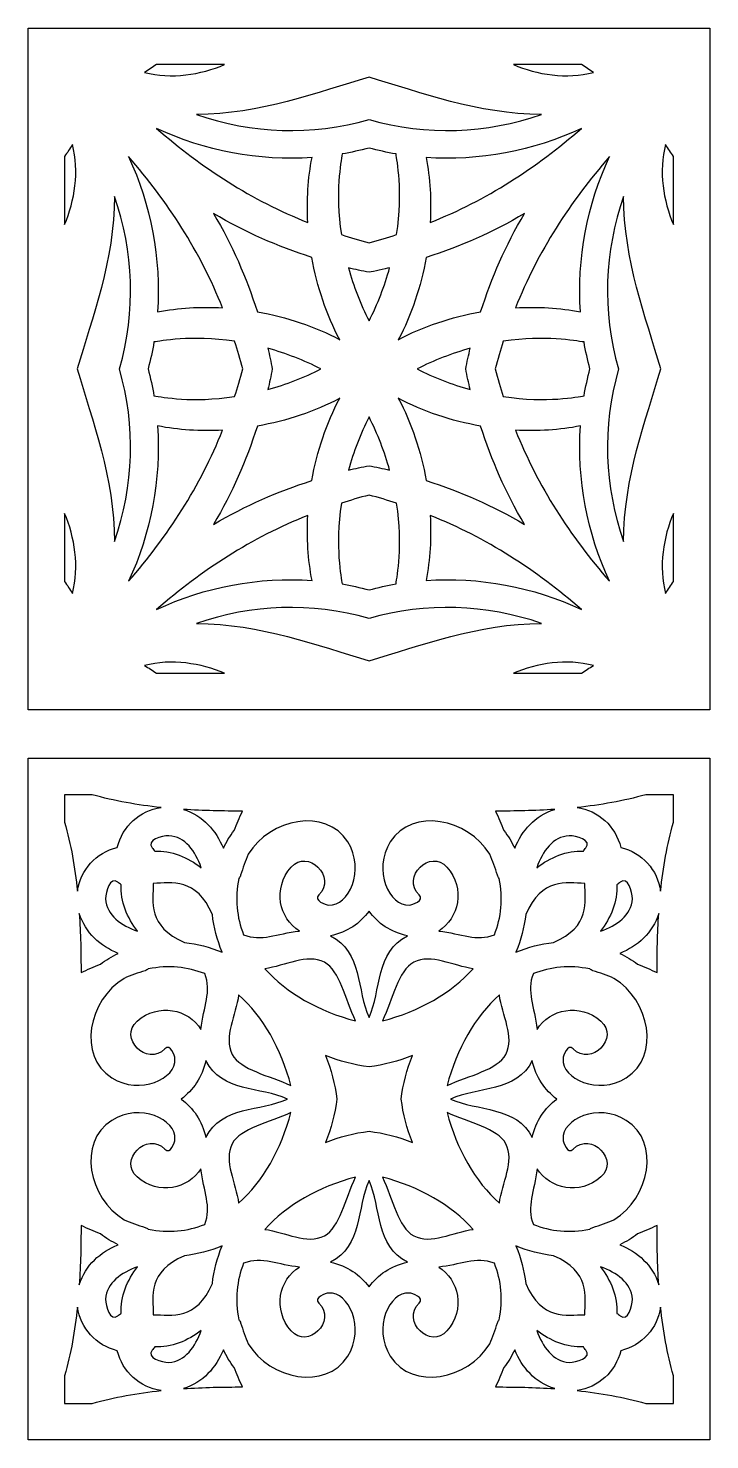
# Model space of a CAD drawing. Header units: millimetres. Extents: x -515 to 516, y -311 to 311.
# Drawn here: x 216 to 516, y -311 to 311 of the extents above; entities that cross this region are included whole.
import ezdxf

# ---------------------------------------------------------------- set-up
doc = ezdxf.new("R2010")
doc.units = ezdxf.units.MM
doc.header["$MEASUREMENT"] = 0
doc.layers.add('layer 1', color=7, linetype='Continuous')

msp = doc.modelspace()

# ---------------------------------------------------------------- linework, layer by layer
at = {"layer": 'layer 1'}
for points, knots in [([(515.6899, 10.8001), (515.6899, 10.8001), (515.6899, 310.8005), (515.6899, 310.8005), (515.6899, 310.8005), (515.6899, 310.8005), (215.7091, 310.8005), (215.7091, 310.8005), (215.7091, 310.8005), (215.7091, 279.0002), (215.7091, 48.98), (215.7091, 10.8001), (215.7091, 10.8001), (215.7091, 10.8001), (515.6899, 10.8001), (515.6899, 10.8001)], [0, 0, 0, 0, 0.2, 0.2, 0.2, 0.2, 0.4, 0.4, 0.4, 0.4, 0.6, 0.6, 0.6, 0.6, 1, 1, 1, 1]), ([(272.1317, 294.8002), (272.1317, 294.8002), (302.1319, 294.8002), (302.1319, 294.8002), (302.1319, 294.8002), (291.7499, 290.3599), (278.6688, 288.1802), (266.888, 291.3602), (266.888, 291.3602), (268.6874, 292.4005), (270.4307, 293.5603), (272.1317, 294.8002)], [0, 0, 0, 0, 0.25, 0.25, 0.25, 0.25, 0.5, 0.5, 0.5, 0.5, 1, 1, 1, 1]), ([(459.2884, 294.8002), (460.9895, 293.5603), (462.7257, 292.4005), (464.5251, 291.3602), (464.5251, 291.3602), (452.6881, 288.1605), (439.5859, 290.3803), (429.2883, 294.8002), (429.2883, 294.8002), (429.2883, 294.8002), (459.2884, 294.8002), (459.2884, 294.8002)], [0, 0, 0, 0, 0.25, 0.25, 0.25, 0.25, 0.5, 0.5, 0.5, 0.5, 1, 1, 1, 1]), ([(441.6665, 272.7802), (417.3458, 264.4999), (391.289, 263.2199), (365.703, 270.6398), (365.703, 270.6398), (340.335, 263.2958), (314.3274, 264.4282), (289.7466, 272.7802), (289.7466, 272.7802), (317.6873, 272.9805), (343.1678, 282.5998), (365.703, 289.2599), (365.703, 289.2599), (388.0696, 282.6399), (413.6696, 272.9805), (441.6665, 272.7802)], [0, 0, 0, 0, 0.2, 0.2, 0.2, 0.2, 0.4, 0.4, 0.4, 0.4, 0.6, 0.6, 0.6, 0.6, 1, 1, 1, 1]), ([(338.7886, 225.2599), (314.1235, 235.0803), (291.9889, 249.3599), (272.209, 266.6803), (272.209, 266.6803), (293.3877, 256.7405), (317.2655, 252.2798), (340.6303, 253.8803), (340.6303, 253.8803), (338.8097, 244.7404), (338.2263, 235.0402), (338.7886, 225.2599)], [0, 0, 0, 0, 0.25, 0.25, 0.25, 0.25, 0.5, 0.5, 0.5, 0.5, 1, 1, 1, 1]), ([(390.7899, 253.8803), (414.1476, 252.2798), (438.0325, 256.7405), (459.2041, 266.6803), (459.2041, 266.6803), (439.4242, 249.3599), (417.2826, 235.0803), (392.6245, 225.2599), (392.6245, 225.2599), (393.1868, 235.0402), (392.6104, 244.7404), (390.7899, 253.8803)], [0, 0, 0, 0, 0.25, 0.25, 0.25, 0.25, 0.5, 0.5, 0.5, 0.5, 1, 1, 1, 1]), ([(231.7074, 254.3801), (232.9515, 256.06), (234.1043, 257.8201), (235.1446, 259.6203), (235.1446, 259.6203), (238.3288, 247.8002), (236.1287, 234.7204), (231.7074, 224.3602), (231.7074, 224.3602), (231.7074, 224.3602), (231.7074, 254.3801), (231.7074, 254.3801)], [0, 0, 0, 0, 0.25, 0.25, 0.25, 0.25, 0.5, 0.5, 0.5, 0.5, 1, 1, 1, 1]), ([(377.8634, 219.9199), (373.9693, 218.6203), (369.8854, 217.3803), (365.703, 216.3203), (365.703, 216.3203), (361.5278, 217.3803), (357.4509, 218.6203), (353.5427, 219.9199), (353.5427, 219.9199), (350.724, 239.0201), (353.367, 251.6802), (353.8309, 255.4401), (353.8309, 255.4401), (357.8305, 256.1198), (361.7878, 256.9998), (365.703, 258.0605), (365.703, 258.0605), (369.6323, 256.9998), (373.5897, 256.1198), (377.5892, 255.4401), (377.5892, 255.4401), (377.9266, 252.7402), (380.7523, 239.4405), (377.8634, 219.9199)], [0, 0, 0, 0, 0.14285714, 0.14285714, 0.14285714, 0.14285714, 0.28571429, 0.28571429, 0.28571429, 0.28571429, 0.42857143, 0.42857143, 0.42857143, 0.42857143, 0.57142857, 0.57142857, 0.57142857, 0.57142857, 0.71428571, 0.71428571, 0.71428571, 0.71428571, 1, 1, 1, 1]), ([(499.7058, 224.3602), (495.2704, 234.7802), (493.0843, 247.8002), (496.2685, 259.6203), (496.2685, 259.6203), (497.3088, 257.8201), (498.4686, 256.06), (499.7058, 254.3801), (499.7058, 254.3801), (499.7058, 254.3801), (499.7058, 224.3602), (499.7058, 224.3602)], [0, 0, 0, 0, 0.25, 0.25, 0.25, 0.25, 0.5, 0.5, 0.5, 0.5, 1, 1, 1, 1]), ([(301.2322, 187.7204), (291.4687, 188.2602), (281.7686, 187.7), (272.6308, 185.8801), (272.6308, 185.8801), (274.2264, 209.2399), (269.7699, 233.1002), (259.8238, 254.3), (259.8238, 254.3), (277.1294, 234.5201), (291.4055, 212.3805), (301.2322, 187.7204)], [0, 0, 0, 0, 0.25, 0.25, 0.25, 0.25, 0.5, 0.5, 0.5, 0.5, 1, 1, 1, 1]), ([(458.7894, 185.8801), (449.6445, 187.7), (439.9514, 188.2602), (430.1669, 187.7204), (430.1669, 187.7204), (440.0076, 212.3805), (454.2697, 234.5201), (471.5894, 254.3), (471.5894, 254.3), (461.6502, 233.1002), (457.1867, 209.2399), (458.7894, 185.8801)], [0, 0, 0, 0, 0.25, 0.25, 0.25, 0.25, 0.5, 0.5, 0.5, 0.5, 1, 1, 1, 1]), ([(237.2463, 160.8003), (243.8888, 183.2801), (253.5257, 208.7605), (253.7295, 236.7603), (253.7295, 236.7603), (262.0098, 212.4199), (263.2891, 186.3806), (255.8453, 160.8003), (255.8453, 160.8003), (263.2047, 135.4998), (262.1012, 109.4668), (253.7295, 84.8207), (253.7295, 84.8207), (253.5257, 112.7607), (243.9028, 138.22), (237.2463, 160.8003)], [0, 0, 0, 0, 0.2, 0.2, 0.2, 0.2, 0.4, 0.4, 0.4, 0.4, 0.6, 0.6, 0.6, 0.6, 1, 1, 1, 1]), ([(477.6906, 84.8207), (469.4103, 109.1604), (468.131, 135.2003), (475.5678, 160.8003), (475.5678, 160.8003), (468.11, 186.4544), (469.4385, 212.5211), (477.6906, 236.7603), (477.6906, 236.7603), (477.8874, 208.8203), (487.5032, 183.3602), (494.1668, 160.8003), (494.1668, 160.8003), (487.5243, 138.3002), (477.8874, 112.8204), (477.6906, 84.8207)], [0, 0, 0, 0, 0.2, 0.2, 0.2, 0.2, 0.4, 0.4, 0.4, 0.4, 0.6, 0.6, 0.6, 0.6, 1, 1, 1, 1]), ([(340.5459, 209.9204), (342.8304, 197.0599), (346.9846, 184.6001), (352.8117, 173.6804), (352.8117, 173.6804), (341.9096, 179.5202), (329.4259, 183.68), (316.5697, 185.9399), (316.5697, 185.9399), (311.5298, 201.38), (305.7448, 215.0003), (297.2045, 229.2806), (297.2045, 229.2806), (311.6493, 220.6601), (325.2646, 214.9201), (340.5459, 209.9204)], [0, 0, 0, 0, 0.2, 0.2, 0.2, 0.2, 0.4, 0.4, 0.4, 0.4, 0.6, 0.6, 0.6, 0.6, 1, 1, 1, 1]), ([(390.8672, 209.9204), (406.2258, 214.9405), (419.8482, 220.7199), (434.2086, 229.2806), (434.2086, 229.2806), (425.605, 214.8998), (419.8482, 201.2802), (414.8505, 185.9399), (414.8505, 185.9399), (401.9872, 183.68), (389.5106, 179.5202), (378.6085, 173.6804), (378.6085, 173.6804), (384.4286, 184.6001), (388.5898, 197.0599), (390.8672, 209.9204)], [0, 0, 0, 0, 0.2, 0.2, 0.2, 0.2, 0.4, 0.4, 0.4, 0.4, 0.6, 0.6, 0.6, 0.6, 1, 1, 1, 1]), ([(365.703, 181.9403), (361.9073, 189.3602), (358.8497, 197.2399), (356.6285, 205.3198), (356.6285, 205.3198), (359.6088, 204.6), (362.6454, 203.9604), (365.703, 203.4002), (365.703, 203.4002), (367.8399, 203.7284), (372.6126, 204.7975), (374.7846, 205.3198), (374.7846, 205.3198), (372.5705, 197.2399), (369.5058, 189.3602), (365.703, 181.9403)], [0, 0, 0, 0, 0.2, 0.2, 0.2, 0.2, 0.4, 0.4, 0.4, 0.4, 0.6, 0.6, 0.6, 0.6, 1, 1, 1, 1]), ([(310.1872, 160.8003), (309.1258, 156.6201), (307.8676, 152.52), (306.5673, 148.64), (306.5673, 148.64), (287.5676, 145.8199), (274.9855, 148.42), (271.0633, 148.9204), (271.0633, 148.9204), (270.3885, 152.9207), (269.5098, 156.8802), (268.4485, 160.8003), (268.4485, 160.8003), (269.5098, 164.7204), (270.3885, 168.6799), (271.0633, 172.6802), (271.0633, 172.6802), (273.8468, 173.0197), (287.1107, 175.8405), (306.5673, 172.96), (306.5673, 172.96), (307.8676, 169.0602), (309.1258, 164.9601), (310.1872, 160.8003)], [0, 0, 0, 0, 0.14285714, 0.14285714, 0.14285714, 0.14285714, 0.28571429, 0.28571429, 0.28571429, 0.28571429, 0.42857143, 0.42857143, 0.42857143, 0.42857143, 0.57142857, 0.57142857, 0.57142857, 0.57142857, 0.71428571, 0.71428571, 0.71428571, 0.71428571, 1, 1, 1, 1]), ([(421.2259, 160.8003), (422.2873, 164.9601), (423.5455, 169.0602), (424.8248, 172.96), (424.8248, 172.96), (443.6909, 175.74), (456.1113, 173.2003), (460.3428, 172.6802), (460.3428, 172.6802), (461.0246, 168.6799), (461.9103, 164.7204), (462.9647, 160.8003), (462.9647, 160.8003), (461.9103, 156.8802), (461.0246, 152.9207), (460.3428, 148.9204), (460.3428, 148.9204), (457.5452, 148.5598), (444.2884, 145.7602), (424.8248, 148.64), (424.8248, 148.64), (423.5455, 152.52), (422.2873, 156.6201), (421.2259, 160.8003)], [0, 0, 0, 0, 0.14285714, 0.14285714, 0.14285714, 0.14285714, 0.28571429, 0.28571429, 0.28571429, 0.28571429, 0.42857143, 0.42857143, 0.42857143, 0.42857143, 0.57142857, 0.57142857, 0.57142857, 0.57142857, 0.71428571, 0.71428571, 0.71428571, 0.71428571, 1, 1, 1, 1]), ([(321.1667, 169.8805), (329.2712, 167.66), (337.1298, 164.6002), (344.5665, 160.8003), (344.5665, 160.8003), (337.1298, 156.9997), (329.2712, 153.9202), (321.1667, 151.7004), (321.1667, 151.7004), (321.8907, 154.7005), (322.5444, 157.7406), (323.1067, 160.8003), (323.1067, 160.8003), (322.5444, 163.8601), (321.8907, 166.9002), (321.1667, 169.8805)], [0, 0, 0, 0, 0.2, 0.2, 0.2, 0.2, 0.4, 0.4, 0.4, 0.4, 0.6, 0.6, 0.6, 0.6, 1, 1, 1, 1]), ([(410.2464, 151.7004), (402.1489, 153.9202), (394.2693, 156.9997), (386.8466, 160.8003), (386.8466, 160.8003), (394.2904, 164.6002), (402.1489, 167.66), (410.2464, 169.8805), (410.2464, 169.8805), (409.5295, 166.9002), (408.8687, 163.8601), (408.3064, 160.8003), (408.3064, 160.8003), (408.8687, 157.7406), (409.5295, 154.7005), (410.2464, 151.7004)], [0, 0, 0, 0, 0.2, 0.2, 0.2, 0.2, 0.4, 0.4, 0.4, 0.4, 0.6, 0.6, 0.6, 0.6, 1, 1, 1, 1]), ([(340.5459, 111.6599), (325.2436, 106.6601), (311.6493, 100.9201), (297.2045, 92.3004), (297.2045, 92.3004), (305.7097, 106.5399), (311.5087, 120.1201), (316.5697, 135.6404), (316.5697, 135.6404), (329.4259, 137.9002), (341.9096, 142.0804), (352.8117, 147.9005), (352.8117, 147.9005), (346.9846, 136.9998), (342.8304, 124.5203), (340.5459, 111.6599)], [0, 0, 0, 0, 0.2, 0.2, 0.2, 0.2, 0.4, 0.4, 0.4, 0.4, 0.6, 0.6, 0.6, 0.6, 1, 1, 1, 1]), ([(390.8672, 111.6599), (388.5898, 124.5203), (384.4286, 136.9998), (378.6085, 147.9005), (378.6085, 147.9005), (389.5106, 142.0804), (401.9872, 137.9199), (414.8505, 135.6404), (414.8505, 135.6404), (419.8271, 120.3401), (425.5839, 106.7206), (434.2086, 92.3004), (434.2086, 92.3004), (419.8271, 100.8801), (406.2258, 106.6404), (390.8672, 111.6599)], [0, 0, 0, 0, 0.2, 0.2, 0.2, 0.2, 0.4, 0.4, 0.4, 0.4, 0.6, 0.6, 0.6, 0.6, 1, 1, 1, 1]), ([(374.7846, 116.2604), (371.8113, 116.9802), (368.7677, 117.6403), (365.703, 118.1801), (365.703, 118.1801), (362.6454, 117.6403), (359.6088, 116.9802), (356.6285, 116.2604), (356.6285, 116.2604), (358.8497, 124.3404), (361.9073, 132.22), (365.703, 139.6603), (365.703, 139.6603), (369.5058, 132.22), (372.5705, 124.3404), (374.7846, 116.2604)], [0, 0, 0, 0, 0.2, 0.2, 0.2, 0.2, 0.4, 0.4, 0.4, 0.4, 0.6, 0.6, 0.6, 0.6, 1, 1, 1, 1]), ([(272.6308, 135.7205), (281.7686, 133.9007), (291.4687, 133.3201), (301.2462, 133.8606), (301.2462, 133.8606), (291.4055, 109.2004), (277.1294, 87.0602), (259.8238, 67.3007), (259.8238, 67.3007), (269.7699, 88.48), (274.2264, 112.36), (272.6308, 135.7205)], [0, 0, 0, 0, 0.25, 0.25, 0.25, 0.25, 0.5, 0.5, 0.5, 0.5, 1, 1, 1, 1]), ([(430.1669, 133.8606), (439.9514, 133.3201), (449.6445, 133.9007), (458.7894, 135.7205), (458.7894, 135.7205), (457.1867, 112.36), (461.6502, 88.48), (471.5894, 67.3007), (471.5894, 67.3007), (454.2697, 87.0602), (440.0076, 109.2004), (430.1669, 133.8606)], [0, 0, 0, 0, 0.25, 0.25, 0.25, 0.25, 0.5, 0.5, 0.5, 0.5, 1, 1, 1, 1]), ([(353.5427, 101.6603), (357.4509, 102.96), (361.5278, 104.2203), (365.703, 105.2606), (365.703, 105.2606), (369.8854, 104.2203), (373.9693, 102.96), (377.8634, 101.6603), (377.8634, 101.6603), (380.6891, 82.5805), (378.0461, 69.9007), (377.5892, 66.1402), (377.5892, 66.1402), (373.5897, 65.4605), (369.6323, 64.5804), (365.703, 63.5401), (365.703, 63.5401), (361.7878, 64.5804), (357.8305, 65.4605), (353.8309, 66.1402), (353.8309, 66.1402), (353.4865, 68.8801), (350.6678, 82.1602), (353.5427, 101.6603)], [0, 0, 0, 0, 0.14285714, 0.14285714, 0.14285714, 0.14285714, 0.28571429, 0.28571429, 0.28571429, 0.28571429, 0.42857143, 0.42857143, 0.42857143, 0.42857143, 0.57142857, 0.57142857, 0.57142857, 0.57142857, 0.71428571, 0.71428571, 0.71428571, 0.71428571, 1, 1, 1, 1]), ([(235.1446, 61.9607), (234.1043, 63.7601), (232.9515, 65.5202), (231.7074, 67.2205), (231.7074, 67.2205), (231.7074, 67.2205), (231.7074, 97.22), (231.7074, 97.22), (231.7074, 97.22), (236.1498, 86.8205), (238.3288, 73.7801), (235.1446, 61.9607)], [0, 0, 0, 0, 0.25, 0.25, 0.25, 0.25, 0.5, 0.5, 0.5, 0.5, 1, 1, 1, 1]), ([(340.6303, 67.7203), (317.2655, 69.3004), (293.3877, 64.8602), (272.209, 54.9006), (272.209, 54.9006), (291.9889, 72.2203), (314.1235, 86.5006), (338.7886, 96.3203), (338.7886, 96.3203), (338.2263, 86.5604), (338.8097, 76.8602), (340.6303, 67.7203)], [0, 0, 0, 0, 0.25, 0.25, 0.25, 0.25, 0.5, 0.5, 0.5, 0.5, 1, 1, 1, 1]), ([(392.6245, 96.3203), (417.2826, 86.5006), (439.4242, 72.2203), (459.2041, 54.9006), (459.2041, 54.9006), (438.0325, 64.8602), (414.1476, 69.3004), (390.7899, 67.7203), (390.7899, 67.7203), (392.6104, 76.8602), (393.1868, 86.5604), (392.6245, 96.3203)], [0, 0, 0, 0, 0.25, 0.25, 0.25, 0.25, 0.5, 0.5, 0.5, 0.5, 1, 1, 1, 1]), ([(499.7058, 67.2205), (498.4686, 65.5202), (497.3088, 63.7601), (496.2685, 61.9607), (496.2685, 61.9607), (493.0843, 73.8202), (495.3055, 86.9006), (499.7058, 97.22), (499.7058, 97.22), (499.7058, 97.22), (499.7058, 67.2205), (499.7058, 67.2205)], [0, 0, 0, 0, 0.25, 0.25, 0.25, 0.25, 0.5, 0.5, 0.5, 0.5, 1, 1, 1, 1]), ([(289.7466, 48.8008), (314.0673, 57.0804), (340.1242, 58.3604), (365.703, 50.9404), (365.703, 50.9404), (391.0781, 58.2852), (417.0857, 57.1521), (441.6665, 48.8008), (441.6665, 48.8008), (413.7258, 48.6201), (388.2664, 39.0001), (365.703, 32.3401), (365.703, 32.3401), (343.3505, 38.9404), (317.7435, 48.6201), (289.7466, 48.8008)], [0, 0, 0, 0, 0.2, 0.2, 0.2, 0.2, 0.4, 0.4, 0.4, 0.4, 0.6, 0.6, 0.6, 0.6, 1, 1, 1, 1]), ([(272.1317, 26.8004), (270.4307, 28.0404), (268.6874, 29.1805), (266.888, 30.2201), (266.888, 30.2201), (278.732, 33.4204), (291.8061, 31.2006), (302.1319, 26.8004), (302.1319, 26.8004), (302.1319, 26.8004), (272.1317, 26.8004), (272.1317, 26.8004)], [0, 0, 0, 0, 0.25, 0.25, 0.25, 0.25, 0.5, 0.5, 0.5, 0.5, 1, 1, 1, 1]), ([(459.2884, 26.8004), (459.2884, 26.8004), (429.2883, 26.8004), (429.2883, 26.8004), (429.2883, 26.8004), (439.6632, 31.2203), (452.6881, 33.4204), (464.5251, 30.2201), (464.5251, 30.2201), (462.7257, 29.1805), (460.9895, 28.0404), (459.2884, 26.8004)], [0, 0, 0, 0, 0.25, 0.25, 0.25, 0.25, 0.5, 0.5, 0.5, 0.5, 1, 1, 1, 1]), ([(515.6899, -310.6209), (515.6899, -310.6209), (515.6899, -10.6204), (515.6899, -10.6204), (515.6899, -10.6204), (515.6899, -10.6204), (215.7091, -10.6204), (215.7091, -10.6204), (215.7091, -10.6204), (215.7091, -40.9446), (215.7091, -280.2925), (215.7091, -310.6209), (215.7091, -310.6209), (215.7091, -310.6209), (515.6899, -310.6209), (515.6899, -310.6209)], [0, 0, 0, 0, 0.2, 0.2, 0.2, 0.2, 0.4, 0.4, 0.4, 0.4, 0.6, 0.6, 0.6, 0.6, 1, 1, 1, 1]), ([(231.7074, -26.6207), (231.7074, -26.6207), (243.8677, -26.6207), (243.8677, -26.6207), (243.8677, -26.6207), (253.6452, -29.4204), (263.8725, -31.2002), (274.1491, -32.2602), (274.1491, -32.2602), (264.9269, -33.5402), (257.0894, -40.5201), (254.9104, -49.8196), (254.9104, -49.8196), (245.6109, -52), (238.6451, -59.8416), (237.3728, -69.0385), (237.3728, -69.0385), (236.2903, -58.7802), (234.512, -48.5599), (231.7074, -38.7804), (231.7074, -38.7804), (231.7074, -38.7804), (231.7074, -26.6207), (231.7074, -26.6207)], [0, 0, 0, 0, 0.14285714, 0.14285714, 0.14285714, 0.14285714, 0.28571429, 0.28571429, 0.28571429, 0.28571429, 0.42857143, 0.42857143, 0.42857143, 0.42857143, 0.57142857, 0.57142857, 0.57142857, 0.57142857, 0.71428571, 0.71428571, 0.71428571, 0.71428571, 1, 1, 1, 1]), ([(499.7058, -38.7804), (496.9082, -48.5599), (495.1298, -58.7802), (494.0473, -69.0603), (494.0473, -69.0603), (492.7891, -59.8416), (485.8092, -52), (476.5097, -49.8196), (476.5097, -49.8196), (474.3237, -40.5201), (466.4862, -33.5402), (457.2711, -32.2602), (457.2711, -32.2602), (467.5476, -31.2002), (477.7679, -29.4204), (487.5454, -26.6207), (487.5454, -26.6207), (487.5454, -26.6207), (499.7058, -26.6207), (499.7058, -26.6207), (499.7058, -26.6207), (499.7058, -26.6207), (499.7058, -38.7804), (499.7058, -38.7804)], [0, 0, 0, 0, 0.14285714, 0.14285714, 0.14285714, 0.14285714, 0.28571429, 0.28571429, 0.28571429, 0.28571429, 0.42857143, 0.42857143, 0.42857143, 0.42857143, 0.57142857, 0.57142857, 0.57142857, 0.57142857, 0.71428571, 0.71428571, 0.71428571, 0.71428571, 1, 1, 1, 1]), ([(310.0256, -33.8607), (308.7322, -36.6808), (307.467, -39.5205), (306.3072, -42.4003), (306.3072, -42.4003), (304.4866, -44.7994), (302.9473, -47.3397), (301.5906, -50.2216), (301.5906, -50.2216), (298.3291, -42.3406), (292.6918, -35.8401), (283.9898, -33.1001), (283.9898, -33.1001), (292.8324, -33.7004), (301.6117, -33.8607), (310.0256, -33.8607)], [0, 0, 0, 0, 0.2, 0.2, 0.2, 0.2, 0.4, 0.4, 0.4, 0.4, 0.6, 0.6, 0.6, 0.6, 1, 1, 1, 1]), ([(356.3262, -47.3819), (364.2269, -59.8592), (356.7269, -75.8195), (348.0319, -75.2192), (348.0319, -75.2192), (346.5909, -75.1208), (341.1504, -73.2616), (343.6457, -70.7606), (343.6457, -70.7606), (351.5886, -62.8403), (338.6902, -50.2216), (331.4292, -58.5399), (331.4292, -58.5399), (323.17, -67.9806), (326.1855, -81.1215), (335.0492, -86.6387), (335.0492, -86.6387), (324.9905, -87.757), (318.3832, -91.4578), (310.5106, -88.3003), (310.5106, -88.3003), (307.5091, -80.7019), (306.6094, -72.3408), (308.43, -63.4616), (308.43, -63.4616), (308.7674, -63.0596), (309.0485, -62.6006), (309.2102, -62.0607), (309.2102, -62.0607), (310.1451, -58.9391), (311.3049, -55.859), (312.5701, -52.8006), (312.5701, -52.8006), (322.1297, -37.2002), (346.6893, -32.1203), (356.3262, -47.3819)], [0, 0, 0, 0, 0.1, 0.1, 0.1, 0.1, 0.2, 0.2, 0.2, 0.2, 0.3, 0.3, 0.3, 0.3, 0.4, 0.4, 0.4, 0.4, 0.5, 0.5, 0.5, 0.5, 0.6, 0.6, 0.6, 0.6, 0.7, 0.7, 0.7, 0.7, 0.8, 0.8, 0.8, 0.8, 1, 1, 1, 1]), ([(375.0869, -47.3819), (384.7308, -32.1203), (409.3116, -37.2002), (418.85, -52.8006), (418.85, -52.8006), (420.1083, -55.859), (421.2681, -58.9391), (422.21, -62.0607), (422.21, -62.0607), (422.3716, -62.6006), (422.6458, -63.0596), (422.9902, -63.4616), (422.9902, -63.4616), (424.8037, -72.3408), (423.911, -80.7019), (420.9096, -88.3003), (420.9096, -88.3003), (413.037, -91.4578), (406.4226, -87.757), (396.371, -86.6387), (396.371, -86.6387), (405.2487, -81.1215), (408.2502, -67.9806), (399.991, -58.5399), (399.991, -58.5399), (392.7299, -50.2216), (379.8245, -62.8403), (387.7674, -70.7606), (387.7674, -70.7606), (390.2697, -73.2616), (384.8292, -75.1208), (383.3883, -75.2192), (383.3883, -75.2192), (374.6862, -75.8195), (367.1862, -59.8592), (375.0869, -47.3819)], [0, 0, 0, 0, 0.1, 0.1, 0.1, 0.1, 0.2, 0.2, 0.2, 0.2, 0.3, 0.3, 0.3, 0.3, 0.4, 0.4, 0.4, 0.4, 0.5, 0.5, 0.5, 0.5, 0.6, 0.6, 0.6, 0.6, 0.7, 0.7, 0.7, 0.7, 0.8, 0.8, 0.8, 0.8, 1, 1, 1, 1]), ([(447.4514, -33.1001), (438.7283, -35.8401), (433.084, -42.3406), (429.8295, -50.2216), (429.8295, -50.2216), (428.4659, -47.3397), (426.9265, -44.7994), (425.1059, -42.4003), (425.1059, -42.4003), (423.9532, -39.5205), (422.6879, -36.6808), (421.3876, -33.8607), (421.3876, -33.8607), (429.8084, -33.8607), (438.5878, -33.7004), (447.4514, -33.1001)], [0, 0, 0, 0, 0.2, 0.2, 0.2, 0.2, 0.4, 0.4, 0.4, 0.4, 0.6, 0.6, 0.6, 0.6, 1, 1, 1, 1]), ([(277.5441, -44.701), (284.9457, -45.0602), (289.2054, -51.541), (291.8694, -58.7802), (291.8694, -58.7802), (286.0915, -54.2999), (278.5071, -50.9801), (271.3655, -51.5586), (271.3655, -51.5586), (271.0703, -51.0187), (270.7048, -50.5), (270.269, -50.0206), (270.269, -50.0206), (267.3449, -46.7612), (274.6481, -44.5421), (277.5441, -44.701)], [0, 0, 0, 0, 0.2, 0.2, 0.2, 0.2, 0.4, 0.4, 0.4, 0.4, 0.6, 0.6, 0.6, 0.6, 1, 1, 1, 1]), ([(461.1441, -50.0206), (460.7083, -50.5), (460.3498, -51.0187), (460.0476, -51.5586), (460.0476, -51.5586), (452.9271, -50.9801), (445.3287, -54.2999), (439.5507, -58.7802), (439.5507, -58.7802), (442.2077, -51.541), (446.4674, -45.0602), (453.869, -44.701), (453.869, -44.701), (456.772, -44.5421), (464.0893, -46.7612), (461.1441, -50.0206)], [0, 0, 0, 0, 0.2, 0.2, 0.2, 0.2, 0.4, 0.4, 0.4, 0.4, 0.6, 0.6, 0.6, 0.6, 1, 1, 1, 1]), ([(263.8725, -86.78), (256.6466, -84.1201), (250.1658, -79.8619), (249.7862, -72.461), (249.7862, -72.461), (249.6526, -69.5608), (251.8457, -62.2407), (255.1072, -65.162), (255.1072, -65.162), (255.5852, -65.5992), (256.1124, -65.9802), (256.6466, -66.2803), (256.6466, -66.2803), (256.0702, -73.3994), (259.3879, -81.0013), (263.8725, -86.78)], [0, 0, 0, 0, 0.2, 0.2, 0.2, 0.2, 0.4, 0.4, 0.4, 0.4, 0.6, 0.6, 0.6, 0.6, 1, 1, 1, 1]), ([(270.7681, -65.6807), (278.8304, -65.5324), (289.7677, -63.0413), (296.7476, -79.3783), (296.7476, -79.3783), (297.3872, -85.041), (298.8493, -90.6003), (301.0283, -95.9417), (301.0283, -95.9417), (295.6862, -93.7613), (290.1262, -92.3006), (284.4678, -91.6588), (284.4678, -91.6588), (268.104, -84.6705), (270.6204, -73.6461), (270.7681, -65.6807)], [0, 0, 0, 0, 0.2, 0.2, 0.2, 0.2, 0.4, 0.4, 0.4, 0.4, 0.6, 0.6, 0.6, 0.6, 1, 1, 1, 1]), ([(430.3848, -95.9417), (432.5708, -90.6003), (434.0259, -85.041), (434.6655, -79.3783), (434.6655, -79.3783), (441.6595, -63.0061), (452.7162, -65.5359), (460.6521, -65.6807), (460.6521, -65.6807), (460.7927, -73.6496), (463.3091, -84.674), (446.9454, -91.6588), (446.9454, -91.6588), (441.2869, -92.3006), (435.7269, -93.7613), (430.3848, -95.9417)], [0, 0, 0, 0, 0.2, 0.2, 0.2, 0.2, 0.4, 0.4, 0.4, 0.4, 0.6, 0.6, 0.6, 0.6, 1, 1, 1, 1]), ([(474.7665, -66.2803), (475.3078, -65.9802), (475.8279, -65.5992), (476.3059, -65.162), (476.3059, -65.162), (479.5674, -62.2407), (481.7675, -69.5608), (481.6269, -72.461), (481.6269, -72.461), (481.2473, -79.8619), (474.7665, -84.1201), (467.5476, -86.78), (467.5476, -86.78), (472.0252, -81.0013), (475.3499, -73.3994), (474.7665, -66.2803)], [0, 0, 0, 0, 0.2, 0.2, 0.2, 0.2, 0.4, 0.4, 0.4, 0.4, 0.6, 0.6, 0.6, 0.6, 1, 1, 1, 1]), ([(255.3111, -96.4991), (252.4291, -97.8606), (249.8916, -99.3993), (247.4877, -101.2191), (247.4877, -101.2191), (244.6268, -102.3796), (241.766, -103.6392), (238.9473, -104.941), (238.9473, -104.941), (238.9473, -96.5202), (238.7857, -87.7394), (238.1882, -78.8814), (238.1882, -78.8814), (240.9295, -87.5806), (247.4244, -93.2397), (255.3111, -96.4991)], [0, 0, 0, 0, 0.2, 0.2, 0.2, 0.2, 0.4, 0.4, 0.4, 0.4, 0.6, 0.6, 0.6, 0.6, 1, 1, 1, 1]), ([(365.7101, -77.9395), (369.569, -83.2204), (375.2907, -87.1996), (382.6502, -88.7593), (382.6502, -88.7593), (368.6412, -95.7652), (371.1295, -112.9739), (365.7101, -124.6998), (365.7101, -124.6998), (360.2906, -112.9915), (362.7719, -95.7617), (348.7699, -88.7593), (348.7699, -88.7593), (356.1294, -87.1996), (361.8441, -83.2204), (365.7101, -77.9395)], [0, 0, 0, 0, 0.2, 0.2, 0.2, 0.2, 0.4, 0.4, 0.4, 0.4, 0.6, 0.6, 0.6, 0.6, 1, 1, 1, 1]), ([(492.4728, -104.941), (489.6471, -103.6392), (486.8074, -102.3796), (483.9325, -101.2191), (483.9325, -101.2191), (481.5285, -99.3993), (478.984, -97.8606), (476.1091, -96.4991), (476.1091, -96.4991), (483.9887, -93.2397), (490.4906, -87.5806), (493.2249, -78.8814), (493.2249, -78.8814), (492.6275, -87.7394), (492.4728, -96.5202), (492.4728, -104.941)], [0, 0, 0, 0, 0.2, 0.2, 0.2, 0.2, 0.4, 0.4, 0.4, 0.4, 0.6, 0.6, 0.6, 0.6, 1, 1, 1, 1]), ([(319.8733, -103.2407), (328.6878, -102.1013), (338.3458, -96.3789), (346.0497, -100.422), (346.0497, -100.422), (352.8117, -103.9816), (355.3492, -116.6213), (359.7845, -126.2596), (359.7845, -126.2596), (343.6668, -122.04), (329.4118, -113.9615), (319.8733, -103.2407)], [0, 0, 0, 0, 0.25, 0.25, 0.25, 0.25, 0.5, 0.5, 0.5, 0.5, 1, 1, 1, 1]), ([(371.6286, -126.2596), (376.0639, -116.6213), (378.6085, -103.9816), (385.3634, -100.422), (385.3634, -100.422), (393.0673, -96.3789), (402.7253, -102.1013), (411.5468, -103.2407), (411.5468, -103.2407), (402.0083, -113.9615), (387.7463, -122.04), (371.6286, -126.2596)], [0, 0, 0, 0, 0.25, 0.25, 0.25, 0.25, 0.5, 0.5, 0.5, 0.5, 1, 1, 1, 1]), ([(293.3877, -105.4211), (296.5438, -113.2916), (292.8465, -119.8772), (291.7288, -129.9597), (291.7288, -129.9597), (286.211, -121.0805), (273.0666, -118.0819), (263.6265, -126.3193), (263.6265, -126.3193), (255.3111, -133.6008), (267.9283, -146.502), (275.8501, -138.5605), (275.8501, -138.5605), (278.3454, -136.042), (280.2081, -141.4818), (280.3065, -142.9424), (280.3065, -142.9424), (280.911, -151.6416), (264.948, -159.1417), (252.4713, -151.2396), (252.4713, -151.2396), (237.2041, -141.6013), (242.2862, -117.0198), (257.8837, -107.4813), (257.8837, -107.4813), (260.9484, -106.2006), (264.0272, -105.0612), (267.1481, -104.1193), (267.1481, -104.1193), (267.6893, -103.9605), (268.1673, -103.6814), (268.5469, -103.3391), (268.5469, -103.3391), (277.4246, -101.5193), (285.7892, -102.4225), (293.3877, -105.4211)], [0, 0, 0, 0, 0.1, 0.1, 0.1, 0.1, 0.2, 0.2, 0.2, 0.2, 0.3, 0.3, 0.3, 0.3, 0.4, 0.4, 0.4, 0.4, 0.5, 0.5, 0.5, 0.5, 0.6, 0.6, 0.6, 0.6, 0.7, 0.7, 0.7, 0.7, 0.8, 0.8, 0.8, 0.8, 1, 1, 1, 1]), ([(473.5294, -107.4813), (489.127, -117.0198), (494.209, -141.6013), (478.9488, -151.2396), (478.9488, -151.2396), (466.4652, -159.1417), (450.5091, -151.6416), (451.1066, -142.9424), (451.1066, -142.9424), (451.212, -141.4818), (453.0677, -136.0595), (455.5701, -138.5605), (455.5701, -138.5605), (463.4918, -146.502), (476.1091, -133.6008), (467.7866, -126.3193), (467.7866, -126.3193), (458.3465, -118.0819), (445.2092, -121.0805), (439.6843, -129.9597), (439.6843, -129.9597), (438.5667, -119.8743), (434.8694, -113.2951), (438.0325, -105.4211), (438.0325, -105.4211), (445.6309, -102.4225), (453.9885, -101.5193), (462.8663, -103.3391), (462.8663, -103.3391), (463.2458, -103.6814), (463.7308, -103.9605), (464.2721, -104.1193), (464.2721, -104.1193), (467.386, -105.0612), (470.4647, -106.2006), (473.5294, -107.4813)], [0, 0, 0, 0, 0.1, 0.1, 0.1, 0.1, 0.2, 0.2, 0.2, 0.2, 0.3, 0.3, 0.3, 0.3, 0.4, 0.4, 0.4, 0.4, 0.5, 0.5, 0.5, 0.5, 0.6, 0.6, 0.6, 0.6, 0.7, 0.7, 0.7, 0.7, 0.8, 0.8, 0.8, 0.8, 1, 1, 1, 1]), ([(331.3518, -154.7007), (321.729, -150.259), (309.0696, -147.7187), (305.5059, -140.9595), (305.5059, -140.9595), (301.4712, -133.262), (307.1858, -123.5991), (308.3245, -114.7804), (308.3245, -114.7804), (319.072, -124.3188), (327.1274, -138.5605), (331.3518, -154.7007)], [0, 0, 0, 0, 0.25, 0.25, 0.25, 0.25, 0.5, 0.5, 0.5, 0.5, 1, 1, 1, 1]), ([(423.0886, -114.7804), (424.2273, -123.5991), (429.949, -133.262), (425.9073, -140.9595), (425.9073, -140.9595), (422.3505, -147.7187), (409.6841, -150.259), (400.0683, -154.7007), (400.0683, -154.7007), (404.2928, -138.5605), (412.3692, -124.3188), (423.0886, -114.7804)], [0, 0, 0, 0, 0.25, 0.25, 0.25, 0.25, 0.5, 0.5, 0.5, 0.5, 1, 1, 1, 1]), ([(346.5066, -179.8002), (349.1073, -173.602), (350.7451, -167.1816), (351.5254, -160.6199), (351.5254, -160.6199), (350.7451, -154.0407), (349.1073, -147.6414), (346.5066, -141.4213), (346.5066, -141.4213), (352.7273, -144.0003), (359.1449, -145.6409), (365.7101, -146.4204), (365.7101, -146.4204), (372.2893, -145.6409), (378.6858, -144.0003), (384.9065, -141.4213), (384.9065, -141.4213), (382.3058, -147.6414), (380.668, -154.0407), (379.8878, -160.6199), (379.8878, -160.6199), (380.6891, -167.1816), (382.3058, -173.602), (384.9065, -179.8002), (384.9065, -179.8002), (378.6858, -177.2212), (372.2893, -175.5813), (365.7101, -174.8018), (365.7101, -174.8018), (359.1449, -175.5813), (352.7273, -177.2212), (346.5066, -179.8002)], [0, 0, 0, 0, 0.11111111, 0.11111111, 0.11111111, 0.11111111, 0.22222222, 0.22222222, 0.22222222, 0.22222222, 0.33333333, 0.33333333, 0.33333333, 0.33333333, 0.44444444, 0.44444444, 0.44444444, 0.44444444, 0.55555556, 0.55555556, 0.55555556, 0.55555556, 0.66666667, 0.66666667, 0.66666667, 0.66666667, 0.77777778, 0.77777778, 0.77777778, 0.77777778, 1, 1, 1, 1]), ([(293.8657, -177.56), (292.3052, -170.2013), (288.3057, -164.4796), (283.0479, -160.6199), (283.0479, -160.6199), (288.3057, -156.7392), (292.3052, -151.0421), (293.8657, -143.6798), (293.8657, -143.6798), (300.8737, -157.6993), (318.0528, -155.1906), (329.7844, -160.6199), (329.7844, -160.6199), (318.0528, -166.0281), (300.8737, -163.5447), (293.8657, -177.56)], [0, 0, 0, 0, 0.2, 0.2, 0.2, 0.2, 0.4, 0.4, 0.4, 0.4, 0.6, 0.6, 0.6, 0.6, 1, 1, 1, 1]), ([(401.6288, -160.6199), (413.1354, -155.2968), (430.8979, -157.5334), (437.5474, -143.6798), (437.5474, -143.6798), (439.1079, -151.0421), (443.1075, -156.7392), (448.3863, -160.6199), (448.3863, -160.6199), (443.1075, -164.4796), (439.129, -170.2013), (437.5474, -177.56), (437.5474, -177.56), (430.8979, -163.7099), (413.1354, -165.922), (401.6288, -160.6199)], [0, 0, 0, 0, 0.2, 0.2, 0.2, 0.2, 0.4, 0.4, 0.4, 0.4, 0.6, 0.6, 0.6, 0.6, 1, 1, 1, 1]), ([(257.8837, -213.7409), (242.2862, -204.1982), (237.2041, -179.6414), (252.4713, -170.0002), (252.4713, -170.0002), (264.948, -162.1016), (280.911, -169.6017), (280.3065, -178.3009), (280.3065, -178.3009), (280.2081, -179.7405), (278.3454, -185.1803), (275.8501, -182.6786), (275.8501, -182.6786), (267.9283, -174.7414), (255.3111, -187.6391), (263.6265, -194.8994), (263.6265, -194.8994), (273.0666, -203.1403), (286.211, -200.1417), (291.7288, -191.2794), (291.7288, -191.2794), (292.8465, -201.3374), (296.5508, -207.9447), (293.3877, -215.8187), (293.3877, -215.8187), (285.7892, -218.8208), (277.4246, -219.7206), (268.5469, -217.9007), (268.5469, -217.9007), (268.1673, -217.5408), (267.6893, -217.2794), (267.1481, -217.1205), (267.1481, -217.1205), (264.0272, -216.1786), (260.9484, -215.0216), (257.8837, -213.7409)], [0, 0, 0, 0, 0.1, 0.1, 0.1, 0.1, 0.2, 0.2, 0.2, 0.2, 0.3, 0.3, 0.3, 0.3, 0.4, 0.4, 0.4, 0.4, 0.5, 0.5, 0.5, 0.5, 0.6, 0.6, 0.6, 0.6, 0.7, 0.7, 0.7, 0.7, 0.8, 0.8, 0.8, 0.8, 1, 1, 1, 1]), ([(305.5059, -180.2803), (309.0696, -173.4993), (321.729, -170.9808), (331.3518, -166.5391), (331.3518, -166.5391), (327.1274, -182.6611), (319.072, -196.9203), (308.3245, -206.4419), (308.3245, -206.4419), (307.1858, -197.6408), (301.4712, -187.9814), (305.5059, -180.2803)], [0, 0, 0, 0, 0.25, 0.25, 0.25, 0.25, 0.5, 0.5, 0.5, 0.5, 1, 1, 1, 1]), ([(400.0683, -166.5391), (409.6841, -170.9808), (422.3505, -173.4993), (425.9073, -180.2803), (425.9073, -180.2803), (429.949, -187.9814), (424.2273, -197.6408), (423.0886, -206.4595), (423.0886, -206.4595), (412.3692, -196.9203), (404.2928, -182.6611), (400.0683, -166.5391)], [0, 0, 0, 0, 0.25, 0.25, 0.25, 0.25, 0.5, 0.5, 0.5, 0.5, 1, 1, 1, 1]), ([(438.0325, -215.8187), (434.8694, -207.9447), (438.5737, -201.3339), (439.6843, -191.2794), (439.6843, -191.2794), (445.2092, -200.1417), (458.3465, -203.1403), (467.7866, -194.8994), (467.7866, -194.8994), (476.1091, -187.6391), (463.4918, -174.7414), (455.5701, -182.6786), (455.5701, -182.6786), (453.0677, -185.1803), (451.212, -179.7405), (451.1066, -178.3009), (451.1066, -178.3009), (450.5091, -169.6017), (466.4652, -162.1016), (478.9488, -170.0002), (478.9488, -170.0002), (494.209, -179.6414), (489.127, -204.1982), (473.5294, -213.7409), (473.5294, -213.7409), (470.4647, -215.0216), (467.386, -216.1786), (464.2721, -217.1205), (464.2721, -217.1205), (463.7308, -217.2794), (463.2458, -217.5408), (462.8663, -217.9007), (462.8663, -217.9007), (453.9885, -219.7206), (445.6309, -218.8208), (438.0325, -215.8187)], [0, 0, 0, 0, 0.1, 0.1, 0.1, 0.1, 0.2, 0.2, 0.2, 0.2, 0.3, 0.3, 0.3, 0.3, 0.4, 0.4, 0.4, 0.4, 0.5, 0.5, 0.5, 0.5, 0.6, 0.6, 0.6, 0.6, 0.7, 0.7, 0.7, 0.7, 0.8, 0.8, 0.8, 0.8, 1, 1, 1, 1]), ([(359.7845, -194.9803), (355.3492, -204.601), (352.8117, -217.2618), (346.0497, -220.8213), (346.0497, -220.8213), (338.3458, -224.8609), (328.6878, -219.1421), (319.8733, -217.9816), (319.8733, -217.9816), (329.4118, -207.2608), (343.6668, -199.1998), (359.7845, -194.9803)], [0, 0, 0, 0, 0.25, 0.25, 0.25, 0.25, 0.5, 0.5, 0.5, 0.5, 1, 1, 1, 1]), ([(365.7101, -243.2791), (361.8441, -238.0194), (356.1294, -234.0185), (348.7699, -232.4594), (348.7699, -232.4594), (362.786, -225.45), (360.2766, -208.28), (365.7101, -196.5182), (365.7101, -196.5182), (371.1365, -208.28), (368.6271, -225.45), (382.6502, -232.4594), (382.6502, -232.4594), (375.2907, -234.0185), (369.569, -238.0194), (365.7101, -243.2791)], [0, 0, 0, 0, 0.2, 0.2, 0.2, 0.2, 0.4, 0.4, 0.4, 0.4, 0.6, 0.6, 0.6, 0.6, 1, 1, 1, 1]), ([(411.5468, -217.9816), (402.7253, -219.1421), (393.0673, -224.8609), (385.3634, -220.8213), (385.3634, -220.8213), (378.6085, -217.2618), (376.0639, -204.601), (371.6286, -194.9803), (371.6286, -194.9803), (387.7463, -199.1998), (402.0083, -207.2608), (411.5468, -217.9816)], [0, 0, 0, 0, 0.25, 0.25, 0.25, 0.25, 0.5, 0.5, 0.5, 0.5, 1, 1, 1, 1]), ([(238.9473, -216.2988), (241.766, -217.6006), (244.6268, -218.8595), (247.4877, -219.9996), (247.4877, -219.9996), (249.8916, -221.8405), (252.4291, -223.3792), (255.3111, -224.7407), (255.3111, -224.7407), (247.4244, -228.0001), (240.9295, -233.641), (238.1882, -242.3408), (238.1882, -242.3408), (238.7857, -233.5004), (238.9473, -224.7197), (238.9473, -216.2988)], [0, 0, 0, 0, 0.2, 0.2, 0.2, 0.2, 0.4, 0.4, 0.4, 0.4, 0.6, 0.6, 0.6, 0.6, 1, 1, 1, 1]), ([(476.1091, -224.7407), (478.984, -223.3792), (481.5285, -221.8405), (483.9325, -219.9996), (483.9325, -219.9996), (486.8074, -218.8595), (489.6471, -217.6006), (492.4728, -216.2988), (492.4728, -216.2988), (492.4728, -224.7197), (492.6275, -233.5004), (493.2249, -242.3408), (493.2249, -242.3408), (490.4906, -233.641), (483.9887, -228.0001), (476.1091, -224.7407)], [0, 0, 0, 0, 0.2, 0.2, 0.2, 0.2, 0.4, 0.4, 0.4, 0.4, 0.6, 0.6, 0.6, 0.6, 1, 1, 1, 1]), ([(284.4678, -229.581), (290.1262, -228.921), (295.6862, -227.4814), (301.0283, -225.2806), (301.0283, -225.2806), (298.8493, -230.6389), (297.3872, -236.1989), (296.7476, -241.8609), (296.7476, -241.8609), (289.7677, -258.2087), (278.8164, -255.7074), (270.7681, -255.5594), (270.7681, -255.5594), (270.6204, -247.502), (268.1321, -236.5588), (284.4678, -229.581)], [0, 0, 0, 0, 0.2, 0.2, 0.2, 0.2, 0.4, 0.4, 0.4, 0.4, 0.6, 0.6, 0.6, 0.6, 1, 1, 1, 1]), ([(356.3262, -273.8403), (346.6893, -289.119), (322.1297, -284.0215), (312.5701, -268.4215), (312.5701, -268.4215), (311.3049, -265.3807), (310.1451, -262.301), (309.2102, -259.1788), (309.2102, -259.1788), (309.0485, -258.6215), (308.7674, -258.1593), (308.43, -257.7818), (308.43, -257.7818), (306.6094, -248.8988), (307.5091, -240.5416), (310.5106, -232.9219), (310.5106, -232.9219), (318.6854, -229.6618), (326.0027, -233.828), (335.0492, -234.5801), (335.0492, -234.5801), (326.1855, -240.1218), (323.17, -253.2593), (331.4292, -262.6997), (331.4292, -262.6997), (338.6902, -271.0215), (351.5886, -258.3814), (343.6457, -250.4617), (343.6457, -250.4617), (341.1504, -247.9817), (346.5909, -246.119), (348.0319, -246.0201), (348.0319, -246.0201), (356.7269, -245.3993), (364.2269, -261.3801), (356.3262, -273.8403)], [0, 0, 0, 0, 0.1, 0.1, 0.1, 0.1, 0.2, 0.2, 0.2, 0.2, 0.3, 0.3, 0.3, 0.3, 0.4, 0.4, 0.4, 0.4, 0.5, 0.5, 0.5, 0.5, 0.6, 0.6, 0.6, 0.6, 0.7, 0.7, 0.7, 0.7, 0.8, 0.8, 0.8, 0.8, 1, 1, 1, 1]), ([(375.0869, -273.8403), (367.1862, -261.3801), (374.6862, -245.3993), (383.3883, -246.0201), (383.3883, -246.0201), (384.8292, -246.119), (390.2697, -247.9817), (387.7674, -250.4617), (387.7674, -250.4617), (379.8245, -258.3814), (392.7299, -271.0215), (399.991, -262.6997), (399.991, -262.6997), (408.2502, -253.2593), (405.2487, -240.1218), (396.371, -234.5801), (396.371, -234.5801), (405.4034, -233.828), (412.7347, -229.6618), (420.9096, -232.9219), (420.9096, -232.9219), (423.911, -240.5416), (424.8037, -248.8988), (422.9902, -257.7818), (422.9902, -257.7818), (422.6458, -258.1593), (422.3716, -258.6215), (422.21, -259.1788), (422.21, -259.1788), (421.2681, -262.301), (420.1083, -265.3807), (418.85, -268.4215), (418.85, -268.4215), (409.3116, -284.0215), (384.7308, -289.119), (375.0869, -273.8403)], [0, 0, 0, 0, 0.1, 0.1, 0.1, 0.1, 0.2, 0.2, 0.2, 0.2, 0.3, 0.3, 0.3, 0.3, 0.4, 0.4, 0.4, 0.4, 0.5, 0.5, 0.5, 0.5, 0.6, 0.6, 0.6, 0.6, 0.7, 0.7, 0.7, 0.7, 0.8, 0.8, 0.8, 0.8, 1, 1, 1, 1]), ([(446.9454, -229.581), (463.295, -236.5623), (460.7927, -247.5125), (460.6521, -255.5594), (460.6521, -255.5594), (452.6741, -255.7041), (441.6524, -258.2156), (434.6655, -241.8609), (434.6655, -241.8609), (434.0259, -236.1989), (432.5708, -230.6389), (430.3848, -225.2806), (430.3848, -225.2806), (435.7269, -227.4814), (441.2869, -228.921), (446.9454, -229.581)], [0, 0, 0, 0, 0.2, 0.2, 0.2, 0.2, 0.4, 0.4, 0.4, 0.4, 0.6, 0.6, 0.6, 0.6, 1, 1, 1, 1]), ([(256.6466, -254.9597), (256.1124, -255.2595), (255.5852, -255.6193), (255.1072, -256.0602), (255.1072, -256.0602), (251.8457, -258.9814), (249.6526, -251.6788), (249.7862, -248.7791), (249.7862, -248.7791), (250.1658, -241.3812), (256.6466, -237.1197), (263.8725, -234.4599), (263.8725, -234.4599), (259.3879, -240.2209), (256.0702, -247.8195), (256.6466, -254.9597)], [0, 0, 0, 0, 0.2, 0.2, 0.2, 0.2, 0.4, 0.4, 0.4, 0.4, 0.6, 0.6, 0.6, 0.6, 1, 1, 1, 1]), ([(467.5476, -234.4599), (474.7665, -237.1197), (481.2473, -241.3812), (481.6269, -248.7791), (481.6269, -248.7791), (481.7675, -251.6788), (479.5674, -258.9814), (476.3059, -256.0602), (476.3059, -256.0602), (475.8279, -255.6193), (475.3078, -255.2595), (474.7665, -254.9597), (474.7665, -254.9597), (475.3499, -247.8195), (472.0252, -240.2209), (467.5476, -234.4599)], [0, 0, 0, 0, 0.2, 0.2, 0.2, 0.2, 0.4, 0.4, 0.4, 0.4, 0.6, 0.6, 0.6, 0.6, 1, 1, 1, 1]), ([(243.8677, -294.619), (243.8677, -294.619), (231.7074, -294.619), (231.7074, -294.619), (231.7074, -294.619), (231.7074, -294.619), (231.7074, -282.4621), (231.7074, -282.4621), (231.7074, -282.4621), (234.512, -272.6797), (236.2903, -262.4597), (237.3728, -252.1797), (237.3728, -252.1797), (238.6451, -261.4012), (245.6109, -269.2401), (254.9104, -271.4202), (254.9104, -271.4202), (257.0894, -280.7018), (264.9269, -287.6796), (274.1491, -288.9603), (274.1491, -288.9603), (263.8725, -290.0399), (253.6452, -291.8213), (243.8677, -294.619)], [0, 0, 0, 0, 0.14285714, 0.14285714, 0.14285714, 0.14285714, 0.28571429, 0.28571429, 0.28571429, 0.28571429, 0.42857143, 0.42857143, 0.42857143, 0.42857143, 0.57142857, 0.57142857, 0.57142857, 0.57142857, 0.71428571, 0.71428571, 0.71428571, 0.71428571, 1, 1, 1, 1]), ([(499.7058, -294.619), (499.7058, -294.619), (487.5454, -294.619), (487.5454, -294.619), (487.5454, -294.619), (477.7679, -291.8213), (467.5476, -290.0399), (457.2711, -288.9603), (457.2711, -288.9603), (466.4862, -287.6796), (474.3237, -280.7018), (476.5097, -271.4202), (476.5097, -271.4202), (485.8092, -269.2401), (492.7891, -261.4012), (494.0473, -252.1797), (494.0473, -252.1797), (495.1298, -262.4597), (496.9082, -272.6797), (499.7058, -282.4621), (499.7058, -282.4621), (499.7058, -282.4621), (499.7058, -294.619), (499.7058, -294.619)], [0, 0, 0, 0, 0.14285714, 0.14285714, 0.14285714, 0.14285714, 0.28571429, 0.28571429, 0.28571429, 0.28571429, 0.42857143, 0.42857143, 0.42857143, 0.42857143, 0.57142857, 0.57142857, 0.57142857, 0.57142857, 0.71428571, 0.71428571, 0.71428571, 0.71428571, 1, 1, 1, 1]), ([(270.269, -271.2192), (270.7048, -270.7217), (271.0703, -270.2208), (271.3655, -269.681), (271.3655, -269.681), (278.5071, -270.2596), (286.0915, -266.9399), (291.8694, -262.4597), (291.8694, -262.4597), (289.2054, -269.681), (284.9457, -276.1615), (277.5441, -276.5391), (277.5441, -276.5391), (274.6481, -276.6802), (267.3449, -274.4789), (270.269, -271.2192)], [0, 0, 0, 0, 0.2, 0.2, 0.2, 0.2, 0.4, 0.4, 0.4, 0.4, 0.6, 0.6, 0.6, 0.6, 1, 1, 1, 1]), ([(453.869, -276.5391), (446.4674, -276.1615), (442.2077, -269.681), (439.5507, -262.4597), (439.5507, -262.4597), (445.3287, -266.9399), (452.9271, -270.2596), (460.0476, -269.681), (460.0476, -269.681), (460.3498, -270.2208), (460.7083, -270.7217), (461.1441, -271.2192), (461.1441, -271.2192), (464.0893, -274.4789), (456.772, -276.6802), (453.869, -276.5391)], [0, 0, 0, 0, 0.2, 0.2, 0.2, 0.2, 0.4, 0.4, 0.4, 0.4, 0.6, 0.6, 0.6, 0.6, 1, 1, 1, 1]), ([(283.9898, -288.1206), (292.6918, -285.4007), (298.3291, -278.8815), (301.5906, -271.0215), (301.5906, -271.0215), (302.9473, -273.9001), (304.4866, -276.4191), (306.3072, -278.8216), (306.3072, -278.8216), (307.467, -281.7003), (308.7322, -284.5613), (310.0256, -287.3798), (310.0256, -287.3798), (301.6117, -287.3587), (292.8324, -287.5385), (283.9898, -288.1206)], [0, 0, 0, 0, 0.2, 0.2, 0.2, 0.2, 0.4, 0.4, 0.4, 0.4, 0.6, 0.6, 0.6, 0.6, 1, 1, 1, 1]), ([(421.3876, -287.3798), (422.6879, -284.5613), (423.9532, -281.7003), (425.1059, -278.8216), (425.1059, -278.8216), (426.9265, -276.4191), (428.4659, -273.9001), (429.8295, -271.0215), (429.8295, -271.0215), (433.084, -278.8815), (438.7283, -285.3795), (447.4514, -288.1206), (447.4514, -288.1206), (438.5878, -287.5385), (429.8084, -287.3587), (421.3876, -287.3798)], [0, 0, 0, 0, 0.2, 0.2, 0.2, 0.2, 0.4, 0.4, 0.4, 0.4, 0.6, 0.6, 0.6, 0.6, 1, 1, 1, 1])]:
    msp.add_open_spline(points, degree=3, knots=knots, dxfattribs=at)

doc.saveas('drawing.dxf')
